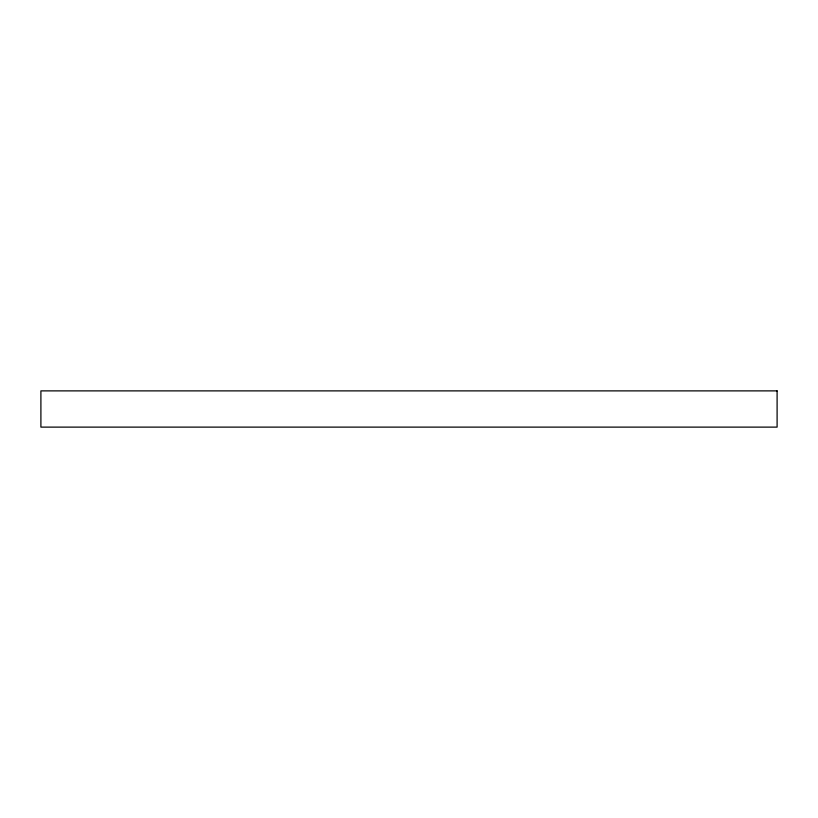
<?xml version="1.0" encoding="UTF-8"?>
<svg xmlns="http://www.w3.org/2000/svg" width="818" height="818" viewBox="0 0 818 818"><rect width="100%" height="100%" fill="white"/><g stroke="black" fill="none" stroke-linecap="round" stroke-linejoin="round"><path stroke-width="1.23" d="M777.1 390.881L40.9 390.881L40.9 427.119L777.1 427.119L777.1 390.881"/></g></svg>
